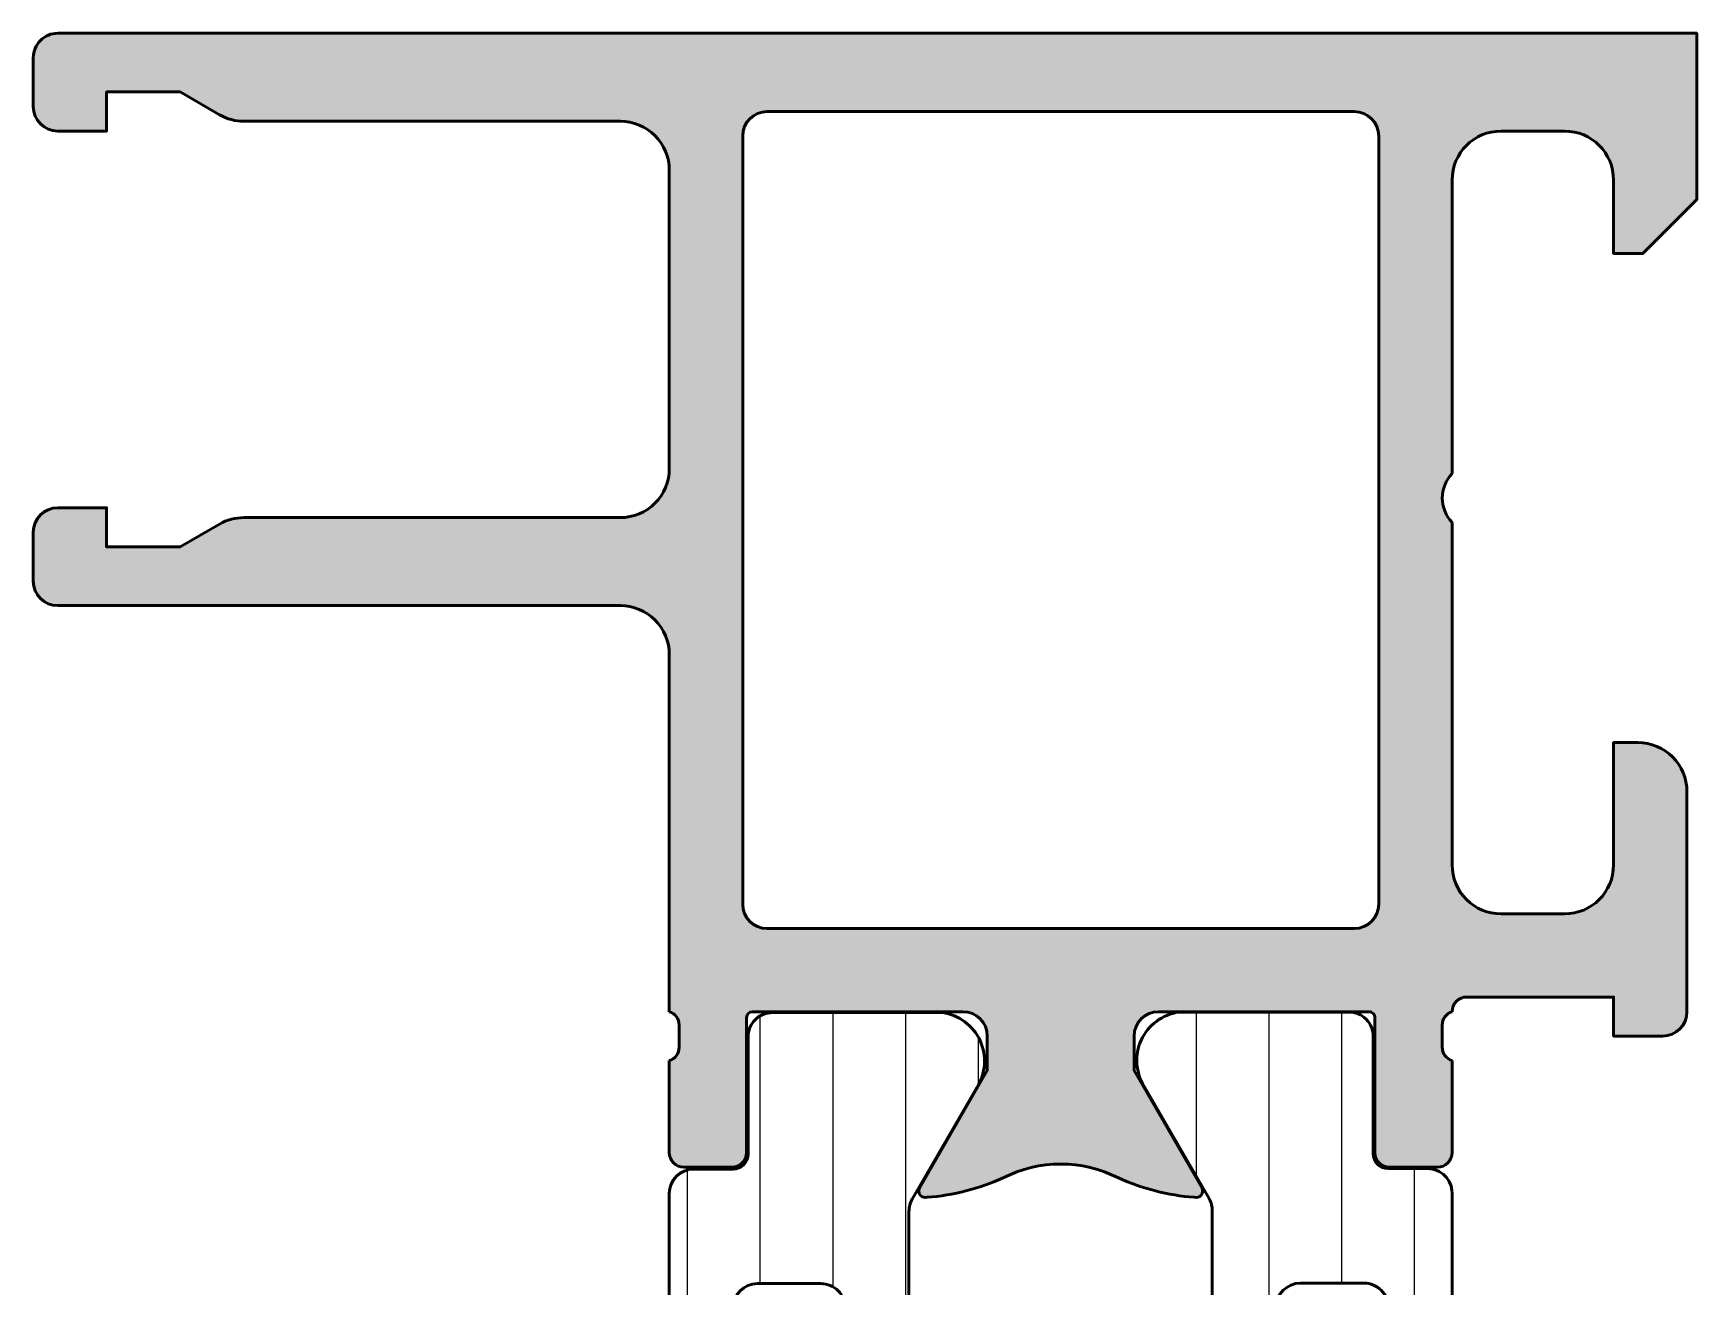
# Model space of a CAD drawing. Extents: x 0 to 74.5, y 0 to 75.
# Drawn here: x 0 to 34, y 49.38 to 75 of the extents above; entities that cross this region are included whole.
import ezdxf

# ---------------------------------------------------------------- set-up
doc = ezdxf.new("R2010")
doc.units = 0
for name, color, linetype, lineweight in [('0S-Alu contour', 7, 'Continuous', 50), ('0S-Alu hatch', 252, 'Continuous', 25), ('0S-Plastic contour', 254, 'Continuous', 50), ('0S-Plastic hatch', 253, 'Continuous', 25)]:
    doc.layers.add(name, color=color, linetype=linetype, lineweight=lineweight)
pattern_1 = [(90, (0, 0), (-1.4859, 0), [])]

# ---------------------------------------------------------------- blocks, each defined once
blk = doc.blocks.new('284027__D07FE8DC_D042_4E4B_9884_5E5BBD07D976___B0191ED2_FE93_4F3D_8340_5C413338890B_')
at = {"layer": '0S-Plastic hatch'}
h = blk.add_hatch(dxfattribs=at)
h.set_pattern_fill('ANSI31', color=256, scale=0.4680000000000001, angle=45, style=0)
h.set_pattern_definition(pattern_1)
edge = h.paths.add_edge_path()
edge.add_line((28.99872309529607, 51.29248577563981), (28.99874601661614, 25.45113395396902))
edge.add_arc((29.20288488223817, 25.4552527528085), 0.2041804127758791, 181.1558689438531, 269.5149389341509)
edge.add_line((29.20115632934243, 25.25107965696526), (33.30115632933119, 25.25107965696526))
edge.add_ellipse((33.30115632933118, 24.75107965696531), major_axis=(-0.4999999999999467, 0), ratio=1, start_angle=180, end_angle=269.9999999999992, ccw=False)
edge.add_line((33.80115632933114, 24.7510796569653), (33.80115632933113, 23.92033043357765))
edge.add_ellipse((32.80115632933107, 23.92033043357768), major_axis=(-1.000000000000063, 0), ratio=1, start_angle=104.9999999990653, end_angle=180, ccw=False)
edge.add_line((33.05997537441785, 22.95440460728432), (32.30115632933119, 22.75107965696525))
edge.add_line((32.30115632933119, 22.75107965696525), (32.30115632933119, 23.75107965696525))
edge.add_line((32.30115632933119, 23.75107965696525), (30.00115632934421, 23.75107965696525))
edge.add_arc((30.00286536318385, 22.74695368428766), 1.004127427074073, 90.09751797500292, 179.7701403214747)
edge.add_line((28.99874601661614, 22.75098204013549), (28.99874601661615, 19.75110368599032))
edge.add_arc((30.00286557506405, 19.75520614116689), 1.004127938958017, 180.2340877213593, 269.9024699848485)
edge.add_line((30.00115632934579, 18.75107965696524), (32.30115632933118, 18.75107965696524))
edge.add_line((32.30115632933118, 18.75107965696524), (32.3011563293313, 19.75107965696519))
edge.add_line((32.3011563293313, 19.75107965696519), (33.05997537445365, 19.54775470660646))
edge.add_ellipse((32.80115632933127, 18.58182888032327), major_axis=(-0.9999999999994615, 0), ratio=1, start_angle=180, end_angle=254.9999999988138, ccw=False)
edge.add_line((33.80115632933073, 18.58182888032382), (33.80115632933119, 17.75107965696524))
edge.add_ellipse((33.30115632933118, 17.75107965696525), major_axis=(-0.5000000000000071, 0), ratio=1, start_angle=90, end_angle=180, ccw=False)
edge.add_line((33.30115632933118, 17.25107965696524), (29.20115632934282, 17.25107965696525))
edge.add_arc((29.20115632934282, 17.05107965696526), 0.1999999999999886, 90, 180)
edge.add_line((29.00115632934283, 17.05107965696526), (28.99983578435289, 16.21000741183732))
edge.add_ellipse((28.49983846368711, 16.20998662263467), major_axis=(-0.4999973210979703, 0), ratio=1, start_angle=90.00202407690779, end_angle=180.0023822800019, ccw=False)
edge.add_line((28.49985612699565, 15.70998930184869), (27.68952283044888, 15.70996067536621))
edge.add_arc((27.68953342849083, 15.40996067555341), 0.2999999999999968, 90.0020240769172, 180.0020752885906)
edge.add_line((27.38953342868762, 15.40994980936831), (27.38995230890042, 13.00995143997712))
edge.add_ellipse((26.88995633188542, 13.00993069011069), major_axis=(-0.4999959774455611, 0), ratio=1, start_angle=90.00208723675058, end_angle=180.0023777786117, ccw=False)
edge.add_line((26.88997454631566, 12.5099347129969), (23.41343030669931, 12.50980806544037))
edge.add_ellipse((23.55570510361354, 13.4996312941168), major_axis=(-0.9999960709244813, 0), ratio=1, start_angle=-32.72494080195378, end_angle=81.8204672459861, ccw=False)
edge.add_line((22.71443287295475, 14.04023574821128), (24.03281987074182, 16.3239403494664))
edge.add_arc((23.59979809910115, 16.57392463954315), 0.5000000000000037, 330.0020786985425, 360.0018117430833)
edge.add_line((24.09979809885118, 16.57394044998636), (24.09871178645797, 50.92820816004844))
edge.add_arc((23.59871178670789, 50.92819234960518), 0.5000000000000508, 0.0018117430833341, 30.00207189723085)
edge.add_line((24.03171544795993, 51.17820800779957), (22.71316301850351, 53.46181709704897))
edge.add_ellipse((23.55439608472378, 54.00248249279947), major_axis=(-0.9999960709244831, 0), ratio=1, start_angle=-81.81631665021399, end_angle=32.729091397725085, ccw=False)
edge.add_line((23.41204958384199, 54.99229541227017), (26.88859361508749, 54.99242205983305))
edge.add_ellipse((26.88861182951774, 54.49242608271923), major_axis=(-0.4999959774455875, 0), ratio=1, start_angle=179.9941505605964, end_angle=270.00208723675064, ccw=False)
edge.add_line((27.38860780435765, 54.49237503714166), (27.38836278750984, 52.09248465433385))
edge.add_arc((27.68836278594636, 52.09245402618784), 0.2999999999999983, 179.9941504549235, 270.0020240769159)
edge.add_line((27.68837338398831, 51.79245402637504), (28.49870811088962, 51.79248265292302))
edge.add_ellipse((28.49872577419829, 51.29248533213704), major_axis=(-0.4999973210979737, 0), ratio=1, start_angle=180.0000508192582, end_angle=270.00202407692325, ccw=False)
edge = h.paths.add_edge_path()
edge.add_line((25.39926371531887, 48.95107094744306), (25.39926371531887, 40.10106977224461))
edge.add_arc((25.89926007597538, 40.10106977224462), 0.4999963606565068, 180, 269.9999999878953)
edge.add_line((25.89926007586975, 39.60107341158812), (27.19927439432717, 39.60107341132671))
edge.add_arc((27.19927439432716, 40.10107341348401), 0.5000000021573073, 270.0000000000004, 360)
edge.add_line((27.69927439648447, 40.10107341348401), (27.69927439648446, 48.95106730627271))
edge.add_arc((27.19927439439683, 48.95106730627271), 0.5000000020876243, 0, 90.00189910261788)
edge.add_line((27.19925782160001, 49.45106730808568), (25.89926007597548, 49.45106730809893))
edge.add_arc((25.89926007597548, 48.95107094744231), 0.4999963606566169, 90, 180)
edge = h.paths.add_edge_path()
edge.add_line((25.39926371532173, 38.1010734122998), (25.39926371532173, 29.40106730878414))
edge.add_arc((25.89926371532172, 29.40106730878414), 0.4999999999999929, 180, 270)
edge.add_line((25.89926371532172, 28.90106730878414), (27.19927439647408, 28.90106730878415))
edge.add_arc((27.19927439647408, 29.40106730878414), 0.4999999999999965, 270.0000000000004, 360)
edge.add_line((27.69927439647407, 29.40106730878414), (27.69927439647409, 38.10107341229982))
edge.add_arc((27.19927439647408, 38.10107341229983), 0.5000000000000036, 0, 90.00000000119365)
edge.add_line((27.19927439646367, 38.60107341229983), (25.89926371532174, 38.60107341229982))
edge.add_arc((25.89926371532174, 38.10107341229981), 0.5000000000000142, 90, 180)
edge = h.paths.add_edge_path()
edge.add_line((25.39926371532173, 27.40106730878414), (25.39926371532173, 18.55108867108887))
edge.add_arc((25.89927897411079, 18.55108867108887), 0.5000152587890554, 180, 270)
edge.add_line((25.89927897411079, 18.05107341229982), (27.19928965526314, 18.05107341229981))
edge.add_arc((27.19928965526314, 18.55105815351074), 0.4999847412109304, 270, 360)
edge.add_line((27.69927439647407, 18.55105815351074), (27.69927439647407, 27.40106730697118))
edge.add_arc((27.19927439438646, 27.40106730697118), 0.5000000020876172, 0, 90.0000000000004)
edge.add_line((27.19927439438646, 27.9010673090588), (25.89926007585942, 27.90106730879738))
edge.add_arc((25.89926007596506, 27.40107094814081), 0.4999963606565708, 90.00000001210513, 180.0004170428646)
at = {"layer": '0S-Alu contour', "color": 7}
for points in [[(27.19925782160001, 49.45106730808568), (25.89926007597548, 49.45106730809893)], [(25.39926371531887, 48.95107094744306), (25.39926371531887, 40.10106977224461)], [(27.69927439648447, 40.10107341348401), (27.69927439648446, 48.95106730627271)], [(25.89926007586975, 39.60107341158812), (27.19927439432717, 39.60107341132671)], [(27.19927439646367, 38.60107341229983), (25.89926371532174, 38.60107341229982)], [(25.39926371532173, 38.1010734122998), (25.39926371532173, 29.40106730878414)], [(27.69927439647407, 29.40106730878414), (27.69927439647409, 38.10107341229982)], [(25.89926371532172, 28.90106730878414), (27.19927439647408, 28.90106730878415)], [(27.19927439438646, 27.9010673090588), (25.89926007585942, 27.90106730879738)], [(25.39926371532173, 27.40106730878414), (25.39926371532173, 18.55108867108887)], [(27.69927439647407, 18.55105815351074), (27.69927439647407, 27.40106730697118)], [(25.89927897411079, 18.05107341229982), (27.19928965526314, 18.05107341229981)]]:
    blk.add_lwpolyline(points, dxfattribs=at)
for centre, radius, start, end in [((25.89926007597548, 48.95107094744231), 0.4999963606566169, 90, 180), ((27.19927439439683, 48.95106730627271), 0.5000000020876243, 0, 90.00189910261788), ((25.89926007597538, 40.10106977224462), 0.4999963606565068, 180, 269.9999999878953), ((27.19927439432716, 40.10107341348401), 0.5000000021573073, 270.0000000000004, 0), ((25.89926371532174, 38.10107341229981), 0.5000000000000142, 90, 180), ((27.19927439647408, 38.10107341229983), 0.5000000000000036, 0, 90.00000000119365), ((25.89926371532172, 29.40106730878414), 0.4999999999999929, 180, 270), ((27.19927439647408, 29.40106730878414), 0.4999999999999965, 270.0000000000004, 0), ((25.89926007596506, 27.40107094814081), 0.4999963606565708, 90.00000001210513, 180.0004170428646), ((27.19927439438646, 27.40106730697118), 0.5000000020876172, 0, 90.0000000000004), ((25.89927897411079, 18.55108867108887), 0.5000152587890554, 180, 270), ((27.19928965526314, 18.55105815351074), 0.4999847412109304, 270, 0)]:
    blk.add_arc(centre, radius, start, end, dxfattribs=at)
at = {"layer": '0S-Plastic contour', "color": 7}
for points in [[(23.41204958384199, 54.99229541227017), (26.88859361508749, 54.99242205983305)], [(27.38860780435765, 54.49237503714166), (27.38836278750984, 52.09248465433385)], [(24.03171544795993, 51.17820800779957), (22.71316301850351, 53.46181709704897)], [(27.68837338398831, 51.79245402637504), (28.49870811088962, 51.79248265292302)], [(28.99872309529607, 51.29248577563981), (28.99874601661614, 25.45113395396902)], [(24.09979809885118, 16.57394044998636), (24.09871178645797, 50.92820816004844)], [(29.20115632934243, 25.25107965696526), (33.30115632933119, 25.25107965696526)], [(33.80115632933114, 24.7510796569653), (33.80115632933113, 23.92033043357765)], [(33.05997537441785, 22.95440460728432), (32.30115632933119, 22.75107965696525), (32.30115632933119, 23.75107965696525), (30.00115632934421, 23.75107965696525)], [(28.99874601661614, 22.75098204013549), (28.99874601661615, 19.75110368599032)], [(30.00115632934579, 18.75107965696524), (32.30115632933118, 18.75107965696524), (32.3011563293313, 19.75107965696519), (33.05997537445365, 19.54775470660646)], [(33.80115632933073, 18.58182888032382), (33.80115632933119, 17.75107965696524)], [(29.00115632934283, 17.05107965696526), (28.99983578435289, 16.21000741183732)], [(33.30115632933118, 17.25107965696524), (29.20115632934282, 17.25107965696525)], [(22.71443287295475, 14.04023574821128), (24.03281987074182, 16.3239403494664)], [(28.49985612699565, 15.70998930184869), (27.68952283044888, 15.70996067536621)], [(27.38953342868762, 15.40994980936831), (27.38995230890042, 13.00995143997712)], [(26.88997454631566, 12.5099347129969), (23.41343030669931, 12.50980806544037)]]:
    blk.add_lwpolyline(points, dxfattribs=at)
at = {"layer": '0S-Plastic contour', "color": 7, "extrusion": (0, 0, -1)}
for centre, radius, start, end in [((-23.55439608472378, 54.00248249279947), 0.9999960709244831, 327.270908602275, 81.81631665021406), ((-26.88861182951774, 54.49242608271923), 0.4999959774455876, 89.99791276324936, 180.0058494394036), ((-28.49872577419829, 51.29248533213704), 0.4999973210979737, 89.99797592307672, 179.9999491807418), ((-33.30115632933118, 24.75107965696531), 0.4999999999999467, 90.00000000000081, 180), ((-32.80115632933107, 23.92033043357768), 1.000000000000063, 180, 255.0000000009347), ((-32.80115632933127, 18.58182888032327), 0.9999999999994615, 105.0000000011862, 180), ((-33.30115632933118, 17.75107965696525), 0.5000000000000071, 180, 270), ((-28.49983846368711, 16.20998662263467), 0.4999973210979704, 179.9976177199981, 269.9979759230922), ((-23.55570510361354, 13.4996312941168), 0.9999960709244813, 278.1795327540139, 32.72494080195374), ((-26.88995633188542, 13.00993069011069), 0.4999959774455611, 179.9976222213883, 269.9979127632494)]:
    blk.add_arc(centre, radius, start, end, dxfattribs=at)
at = {"layer": '0S-Plastic contour', "color": 7}
for centre, radius, start, end in [((27.68836278594636, 52.09245402618784), 0.2999999999999983, 179.9941504549235, 270.0020240769159), ((23.59871178670789, 50.92819234960518), 0.5000000000000508, 0.0018117430833341, 30.00207189723085), ((29.20288488223817, 25.4552527528085), 0.2041804127758791, 181.1558689438531, 269.5149389341509), ((30.00286536318385, 22.74695368428766), 1.004127427074073, 90.09751797500292, 179.7701403214747), ((30.00286557506405, 19.75520614116689), 1.004127938958017, 180.2340877213593, 269.9024699848485), ((29.20115632934282, 17.05107965696526), 0.1999999999999886, 90, 180), ((23.59979809910115, 16.57392463954315), 0.5000000000000037, 330.0020786985425, 0.0018117430833341), ((27.68953342849083, 15.40996067555341), 0.2999999999999968, 90.0020240769172, 180.0020752885906)]:
    blk.add_arc(centre, radius, start, end, dxfattribs=at)
blk = doc.blocks.new('284027__C2F0927F_A7A5_4C9A_8851_B0C5342E65B9___36229FDB_AEF9_4089_A51E_3A500E347FA0_')
at = {"layer": '0S-Plastic hatch'}
h = blk.add_hatch(dxfattribs=at)
h.set_pattern_fill('ANSI31', color=256, scale=0.4680000000000001, angle=45, style=0)
h.set_pattern_definition(pattern_1)
edge = h.paths.add_edge_path()
edge.add_line((12.99887704637883, 51.28240903954043), (12.99998973586763, 16.19991033003804))
edge.add_arc((13.49998705671414, 16.19992618813743), 0.4999973210979826, 180.0018172140356, 270.0020240769151)
edge.add_line((13.50000472002274, 15.69992886735144), (14.31033944692049, 15.69995749389943))
edge.add_ellipse((14.31035004496605, 15.39995749408663), major_axis=(-0.299999999999997, 0), ratio=1, start_angle=180.0020752978986, end_angle=270.0020240776062, ccw=False)
edge.add_line((14.61035004476925, 15.39996836032105), (14.61010502418843, 12.99996996693116))
edge.add_arc((15.01048518268925, 12.95871944316256), 0.402499536685852, 174.1176627751028, 284.331886506502)
edge.add_line((15.11011921582583, 12.56874644861901), (18.5866632470704, 12.57457637555032))
edge.add_arc((18.5326397919869, 13.49624885227339), 0.9232544005029106, 273.3545304977381, 395.3635920223458)
edge.add_line((19.28554981240892, 14.03059442322547), (17.96699738295248, 16.31420351247489))
edge.add_ellipse((18.40000104420453, 16.56421917066928), major_axis=(-0.5000000000000507, 0), ratio=1, start_angle=0.0018117430832944592, end_angle=30.002071897229882, ccw=False)
edge.add_line((17.90000104445445, 16.56420336022608), (17.89891473206124, 50.91847107028822))
edge.add_ellipse((18.3989147318113, 50.91848688073132), major_axis=(-0.500000000000026, 0), ratio=1, start_angle=-29.997921301457893, end_angle=0.0018117430832944592, ccw=False)
edge.add_line((17.9658929601706, 51.16847117080808), (19.28427995795768, 53.45217577206322))
edge.add_arc((18.44300772729887, 53.99278022615767), 0.9999960709244843, 327.2750591980487, 441.8204672459867)
edge.add_line((18.58528252421309, 54.9826034548341), (15.10873828459676, 54.98247680727757))
edge.add_arc((15.10875649902701, 54.48248083016377), 0.4999959774455663, 90.00208723675084, 180.0100001036723)
edge.add_line((14.60876052919697, 54.48239356349905), (14.6091793978523, 52.08250320478243))
edge.add_ellipse((14.30917940242159, 52.08245084472106), major_axis=(-0.2999999999999963, 0), ratio=1, start_angle=90.00202407656371, end_angle=180.010000035117, ccw=False)
edge.add_line((14.3091900004617, 51.78245084490826), (13.4988567039167, 51.78242221842578))
edge.add_arc((13.49887436722531, 51.28242489763981), 0.4999973210979595, 90.00202407691614, 180.0018172140356)
edge = h.paths.add_edge_path()
edge.add_line((16.59944911559068, 48.94132284918635), (16.59944911560393, 40.09134057213366))
edge.add_ellipse((16.09945275494736, 40.09134057213366), major_axis=(-0.4999963606565672, 0), ratio=1, start_angle=90.00000001210509, end_angle=180, ccw=False)
edge.add_line((16.099452755053, 39.59134421147709), (14.79943843652596, 39.59134421121568))
edge.add_ellipse((14.79943843652596, 40.09134421330329), major_axis=(-0.5000000020876172, 0), ratio=1, start_angle=0, end_angle=90, ccw=False)
edge.add_line((14.29943843443834, 40.09134421330329), (14.29943843443834, 48.94135336676373))
edge.add_ellipse((14.79942317564927, 48.94135336676372), major_axis=(-0.4999847412109304, 0), ratio=1, start_angle=270, end_angle=360, ccw=False)
edge.add_line((14.79942317564927, 49.44133810797465), (16.09943385680162, 49.44133810797466))
edge.add_ellipse((16.09943385680163, 48.9413228491856), major_axis=(-0.5000152587890554, 0), ratio=1, start_angle=180, end_angle=270.0000000000008, ccw=False)
edge = h.paths.add_edge_path()
edge.add_line((16.59944911559068, 38.09134421148515), (16.59944911559068, 29.39133810797467))
edge.add_ellipse((16.09944911559067, 29.39133810797467), major_axis=(-0.5000000000000142, 0), ratio=1, start_angle=90, end_angle=180, ccw=False)
edge.add_line((16.09944911559067, 28.89133810797466), (14.79943843443833, 28.89133810797466))
edge.add_ellipse((14.79943843443833, 29.39133810797466), major_axis=(-0.5, 0), ratio=1, start_angle=0, end_angle=90, ccw=False)
edge.add_line((14.29943843443833, 29.39133810797466), (14.29943843443834, 38.09134421149034))
edge.add_ellipse((14.79943843443834, 38.09134421149034), major_axis=(-0.5, 0), ratio=1, start_angle=270, end_angle=360, ccw=False)
edge.add_line((14.79943843443834, 38.59134421149034), (16.09944911559069, 38.59134421149033))
edge.add_ellipse((16.09944911559069, 38.09134421149034), major_axis=(-0.4999999999999929, 0), ratio=1, start_angle=180, end_angle=270, ccw=False)
edge = h.paths.add_edge_path()
edge.add_line((16.59944911559354, 27.3913417480306), (16.59944911559354, 18.54134057283217))
edge.add_ellipse((16.09945275493692, 18.54134057283217), major_axis=(-0.4999963606566205, 0), ratio=1, start_angle=90.00000001210469, end_angle=180, ccw=False)
edge.add_line((16.09945275504255, 18.04134421217555), (14.79943843651557, 18.04134421191414))
edge.add_ellipse((14.79943843651557, 18.54134421400176), major_axis=(-0.5000000020876209, 0), ratio=1, start_angle=0, end_angle=89.9999999999996, ccw=False)
edge.add_line((14.29943843442795, 18.54134421400176), (14.29943843442795, 27.39133810679045))
edge.add_ellipse((14.79943843658526, 27.39133810679045), major_axis=(-0.5000000021573073, 0), ratio=1, start_angle=269.9981009105044, end_angle=360, ccw=False)
edge.add_line((14.79945500926757, 27.89133810867311), (16.09945275493702, 27.89133810868636))
edge.add_ellipse((16.09945275493703, 27.39134174802985), major_axis=(-0.4999963606565104, 0), ratio=1, start_angle=180, end_angle=270.0000000000008, ccw=False)
at = {"layer": '0S-Alu contour', "color": 7}
for points in [[(14.79942317564927, 49.44133810797465), (16.09943385680162, 49.44133810797466)], [(14.29943843443834, 40.09134421330329), (14.29943843443834, 48.94135336676373)], [(16.59944911559068, 48.94132284918635), (16.59944911560393, 40.09134057213366)], [(16.099452755053, 39.59134421147709), (14.79943843652596, 39.59134421121568)], [(14.79943843443834, 38.59134421149034), (16.09944911559069, 38.59134421149033)], [(14.29943843443833, 29.39133810797466), (14.29943843443834, 38.09134421149034)], [(16.59944911559068, 38.09134421148515), (16.59944911559068, 29.39133810797467)], [(16.09944911559067, 28.89133810797466), (14.79943843443833, 28.89133810797466)], [(14.79945500926757, 27.89133810867311), (16.09945275493702, 27.89133810868636)], [(14.29943843442795, 18.54134421400176), (14.29943843442795, 27.39133810679045)], [(16.59944911559354, 27.3913417480306), (16.59944911559354, 18.54134057283217)], [(16.09945275504255, 18.04134421217555), (14.79943843651557, 18.04134421191414)]]:
    blk.add_lwpolyline(points, dxfattribs=at)
at = {"layer": '0S-Alu contour', "color": 7, "extrusion": (0, 0, -1)}
for centre, radius, start, end in [((-14.79942317564927, 48.94135336676372), 0.4999847412109304, 0, 90), ((-16.09943385680163, 48.9413228491856), 0.5000152587890554, 89.9999999999992, 180), ((-14.79943843652596, 40.09134421330329), 0.5000000020876172, 270, 0), ((-16.09945275494736, 40.09134057213366), 0.4999963606565672, 180, 269.9999999878949), ((-14.79943843443834, 38.09134421149034), 0.5, 0, 90), ((-16.09944911559069, 38.09134421149034), 0.4999999999999929, 90, 180), ((-14.79943843443833, 29.39133810797466), 0.5, 270, 0), ((-16.09944911559067, 29.39133810797467), 0.5000000000000142, 180, 270), ((-14.79943843658526, 27.39133810679045), 0.5000000021573073, 0, 90.00189908949562), ((-16.09945275493703, 27.39134174802985), 0.4999963606565104, 89.9999999999992, 180), ((-14.79943843651557, 18.54134421400176), 0.5000000020876209, 270.0000000000004, 0), ((-16.09945275493692, 18.54134057283217), 0.4999963606566205, 180, 269.9999999878953)]:
    blk.add_arc(centre, radius, start, end, dxfattribs=at)
at = {"layer": '0S-Plastic contour', "color": 7}
for points in [[(18.58528252421309, 54.9826034548341), (15.10873828459676, 54.98247680727757)], [(14.60876052919697, 54.48239356349905), (14.6091793978523, 52.08250320478243)], [(17.9658929601706, 51.16847117080808), (19.28427995795768, 53.45217577206322)], [(14.3091900004617, 51.78245084490826), (13.4988567039167, 51.78242221842578)], [(12.99887704637883, 51.28240903954043), (12.99998973586763, 16.19991033003804)], [(17.90000104445445, 16.56420336022608), (17.89891473206124, 50.91847107028822)], [(19.28554981240892, 14.03059442322547), (17.96699738295248, 16.31420351247489)], [(13.50000472002274, 15.69992886735144), (14.31033944692049, 15.69995749389943)], [(14.61035004476925, 15.39996836032105), (14.61010502418843, 12.99996996693116)], [(15.11011921582583, 12.56874644861901), (18.5866632470704, 12.57457637555032)]]:
    blk.add_lwpolyline(points, dxfattribs=at)
for centre, radius, start, end in [((15.10875649902701, 54.48248083016377), 0.4999959774455663, 90.00208723675084, 180.0100001036723), ((18.44300772729887, 53.99278022615767), 0.9999960709244843, 327.2750591980487, 81.82046724598675), ((13.49887436722531, 51.28242489763981), 0.4999973210979595, 90.00202407691614, 180.0018172140356), ((13.49998705671414, 16.19992618813743), 0.4999973210979826, 180.0018172140356, 270.0020240769151), ((18.5326397919869, 13.49624885227339), 0.9232544005029106, 273.3545304977381, 35.36359202234583), ((15.01048518268925, 12.95871944316256), 0.402499536685852, 174.1176627751028, 284.331886506502)]:
    blk.add_arc(centre, radius, start, end, dxfattribs=at)
at = {"layer": '0S-Plastic contour', "color": 7, "extrusion": (0, 0, -1)}
for centre, radius, start, end in [((-14.30917940242159, 52.08245084472106), 0.2999999999999963, 179.989999964883, 269.9979759234363), ((-18.3989147318113, 50.91848688073132), 0.500000000000026, 359.9981882569167, 29.99792130145795), ((-18.40000104420453, 16.56421917066928), 0.5000000000000507, 329.9979281027701, 359.9981882569167), ((-14.31035004496605, 15.39995749408663), 0.299999999999997, 89.99797592239378, 179.9979247021014)]:
    blk.add_arc(centre, radius, start, end, dxfattribs=at)
blk = doc.blocks.new('345550__FC4F313F_F9BA_4B82_B12A_1DCBAC5955E4_')
at = {"layer": '0S-Alu hatch'}
h = blk.add_hatch(color=256, dxfattribs=at)
edge = h.paths.add_edge_path()
edge.add_arc((0.4999991249216863, 73.50054844132794), 0.499999124922452, 180, 270)
edge.add_line((0.4999991249216861, 73.00054931640548), (1.5, 73.00054931640625))
edge.add_line((1.5, 73.00054931640625), (1.5, 73.80047607421875))
edge.add_line((1.5, 73.80047607421875), (2.999999999999999, 73.80047607421875))
edge.add_line((2.999999999999999, 73.80047607421875), (3.807275074343867, 73.33439905843606))
edge.add_arc((4.307277082792579, 74.20043438066551), 1.000009593854885, 240.0001844823265, 270.0050230698849)
edge.add_line((4.307364752741602, 73.2004247906536), (11.99954769374995, 73.20109915747874))
edge.add_ellipse((11.99963536272053, 72.20110073497806), major_axis=(-0.9999984263436115, 0), ratio=1, start_angle=180, end_angle=270.00502306991956, ccw=False)
edge.add_line((12.99963378906414, 72.20110073497804), (12.99963378906277, 66.09982225959821))
edge.add_ellipse((11.99963452751089, 66.0998222595985), major_axis=(-0.9999992615518795, 0), ratio=1, start_angle=89.99999999999989, end_angle=180, ccw=False)
edge.add_line((11.99963452751089, 65.0998229980466), (4.30726154167539, 65.09982299805118))
edge.add_arc((4.307261541675334, 64.09981293197471), 1.00001006607647, 89.99999999999677, 120.00032857401)
edge.add_line((3.807251542200909, 64.96584418584482), (3, 64.49977111816406))
edge.add_line((3, 64.49977111816406), (1.5, 64.49977111816406))
edge.add_line((1.5, 64.49977111816406), (1.5, 65.30021667480467))
edge.add_line((1.5, 65.30021667480467), (0.5000763498907892, 65.30021667480467))
edge.add_arc((0.5000763498907892, 64.80021661288245), 0.5000000619222363, 90, 180)
edge.add_line((7.6287968553e-05, 64.80021661288245), (7.62939313188e-05, 63.80000965062503))
edge.add_arc((0.5000800347773618, 63.80000965361281), 0.5000037408460429, 180, 270)
edge.add_line((0.5000800347773618, 63.30000591276677), (11.99963278891742, 63.30000591278126))
edge.add_ellipse((11.99963278891863, 62.30000491263689), major_axis=(-1.000001000144365, 0), ratio=1, start_angle=180, end_angle=270.00000000006975, ccw=False)
edge.add_line((12.999633789063, 62.30000491263689), (12.9996337890625, 54.9997673034668))
edge.add_ellipse((12.92079734251946, 54.73224671147367), major_axis=(-0.2788950563274339, 0), ratio=1, start_angle=178.8354106259032, end_angle=253.5801235805082, ccw=False)
edge.add_line((13.19963478906251, 54.72657830347531), (13.1996347890625, 54.27298430347533))
edge.add_ellipse((12.92076669341933, 54.26732364399825), major_axis=(-0.2789255417371527, 0), ratio=1, start_angle=106.4245945553549, end_angle=181.1628700728909, ccw=False)
edge.add_line((12.9996337890625, 53.9997803034753), (12.9996337890625, 52.11976930346679))
edge.add_arc((13.29963378906251, 52.11976930346679), 0.3000000000000043, 180, 269.9999999999997)
edge.add_line((13.2996337890625, 51.81976930346678), (14.27960810810528, 51.81976930346678))
edge.add_arc((14.27960810810528, 52.11976930346679), 0.3000000000000114, 270, 360)
edge.add_line((14.57960810810529, 52.11976930346679), (14.57960810810529, 54.87998474121093))
edge.add_ellipse((14.69960810810529, 54.87998474121094), major_axis=(-0.120000000000001, 0), ratio=1, start_angle=270.00000000000085, end_angle=360, ccw=False)
edge.add_line((14.69960810810529, 54.99998474121094), (18.9995856361599, 54.99998474137689))
edge.add_ellipse((18.9995856361599, 54.49999762360295), major_axis=(-0.4999871177739408, 0), ratio=1, start_angle=180, end_angle=270, ccw=False)
edge.add_line((19.49957275393384, 54.49999762360295), (19.49957275390625, 53.79993493479933))
edge.add_line((19.49957275390625, 53.79993493479933), (18.11135864257813, 51.39546966552735))
edge.add_arc((18.23234283792673, 51.33515564994116), 0.1351848956070172, 153.5024575308166, 286.371566884242)
edge.add_arc((17.91098028125077, 55.84733126901103), 4.655777016969009, 274.428139660541, 294.2250920001298)
edge.add_ellipse((20.99960327148448, 49.30878680226872), major_axis=(-2.577788972612991, 0), ratio=1, start_angle=242.8012200647043, end_angle=297.19877993526944, ccw=False)
edge.add_arc((24.08822626171819, 55.84733126901107), 4.655777016969103, 245.7749079998849, 265.5718603394587)
edge.add_arc((23.76686370504202, 51.33515564994116), 0.1351848956070165, 253.6284331158414, 386.4975424691396)
edge.add_line((23.88784790039067, 51.39546966552726), (22.49960327148437, 53.79998779296874))
edge.add_line((22.49960327148437, 53.79998779296874), (22.49960327124615, 54.50000780482098))
edge.add_ellipse((22.99958020816804, 54.50000780482098), major_axis=(-0.4999769369218896, 0), ratio=1, start_angle=270.0000993483468, end_angle=360, ccw=False)
edge.add_line((22.99957934123015, 54.99998474174212), (27.29959840018214, 54.99999219721222))
edge.add_ellipse((27.29959860825653, 54.87999237060547), major_axis=(-0.1199998266069314, 0), ratio=1, start_angle=180, end_angle=270.00009934834486, ccw=False)
edge.add_line((27.41959843486346, 54.87999237060547), (27.41959843486345, 52.11999437060546))
edge.add_arc((27.71959843486345, 52.11999437060546), 0.2999999999999936, 180, 270)
edge.add_line((27.71959843486345, 51.81999437060547), (28.69957275390624, 51.81999437060547))
edge.add_arc((28.69957275390624, 52.11999437060546), 0.2999999999999971, 270, 360)
edge.add_line((28.99957275390624, 52.11999437060545), (28.99957275390624, 54.00000537061398))
edge.add_ellipse((29.0784398495494, 54.26754871113691), major_axis=(-0.2789255417371423, 0), ratio=1, start_angle=-1.162870072915723, end_angle=73.57540544464621, ccw=False)
edge.add_line((28.79957175390624, 54.27320937061411), (28.79957175390624, 54.72680337061409))
edge.add_ellipse((29.07840920044929, 54.73247177861274), major_axis=(-0.2788950563274398, 0), ratio=1, start_angle=-73.58012358051741, end_angle=1.1645893741535929, ccw=False)
edge.add_ellipse((29.29905295162588, 55.00051536731219), major_axis=(-0.2994806543864281, 0), ratio=1, start_angle=-90.1146273502315, end_angle=0.10005828010099549, ccw=False)
edge.add_line((29.29965209961287, 55.29999542236329), (32.299560546875, 55.29999542236328))
edge.add_line((32.299560546875, 55.29999542236328), (32.299560546875, 54.5))
edge.add_line((32.299560546875, 54.5), (33.29959510195838, 54.50000762846404))
edge.add_arc((33.29959128749564, 54.99997688836304), 0.4999692599135477, 270.000437132106, 359.9992228112989)
edge.add_line((33.7995605473632, 54.9999701065289), (33.79962158576447, 59.49989896487655))
edge.add_arc((32.79953411146229, 59.49991252943104), 1.000087474394167, 359.9992228764861, 449.9999999999996)
edge.add_line((32.7995341114623, 60.50000000382521), (32.29962158203125, 60.5))
edge.add_line((32.29962158203125, 60.5), (32.29962158585646, 58.00008747056894))
edge.add_ellipse((31.29953411146231, 58.00008747056895), major_axis=(-1.000087474394156, 0), ratio=1, start_angle=90.00000007618132, end_angle=180, ccw=False)
edge.add_line((31.29953411279204, 56.99999999617479), (29.99963155163523, 56.99999999827151))
edge.add_ellipse((29.99963155163523, 58.00005879772897), major_axis=(-1.000058799457463, 0), ratio=1, start_angle=0, end_angle=90.00000000000023, ccw=False)
edge.add_line((28.99957275217776, 58.00005879772896), (28.99957275390625, 65))
edge.add_ellipse((29.5244120942246, 65.5), major_axis=(-0.7248836686985038, 0), ratio=1, start_angle=-43.61157673631379, end_angle=43.61157673631379, ccw=False)
edge.add_line((28.99957275390625, 66), (28.99957275279339, 72.00038769658362))
edge.add_ellipse((29.99962756259449, 72.00038769658362), major_axis=(-1.000054809801106, 0), ratio=1, start_angle=270.0000001644917, end_angle=360, ccw=False)
edge.add_line((29.99962755972341, 73.00044250638473), (31.2995351827557, 73.00044250861491))
edge.add_ellipse((31.2995351827557, 72.00035610491899), major_axis=(-1.000086403695917, 0), ratio=1, start_angle=180, end_angle=270, ccw=False)
edge.add_line((32.29962158645161, 72.00035610491898), (32.29962158203125, 70.49999237060545))
edge.add_line((32.29962158203125, 70.49999237060545), (32.89959716796875, 70.49999237060545))
edge.add_line((32.89959716796875, 70.49999237060545), (33.99957275390625, 71.59996795654297))
edge.add_line((33.99957275390625, 71.59996795654297), (33.99957275390626, 75))
edge.add_line((33.99957275390626, 75), (0.499979472551523, 75.0000000004214))
edge.add_arc((0.4999794725515203, 74.50002052744848), 0.4999794729729104, 89.99999999999969, 180)
edge.add_line((-4.213901e-10, 74.50002052744848), (-7.657e-13, 73.50054844111713))
edge = h.paths.add_edge_path()
edge.add_ellipse((14.99962127114104, 72.89999115561677), major_axis=(-0.5000027408751181, 0), ratio=1, start_angle=270.0000000000354, end_angle=359.99968592151924, ccw=False)
edge.add_line((14.99962127114073, 73.39999389649189), (26.99958527182773, 73.39999389649189))
edge.add_ellipse((26.99958527182772, 72.89999115561679), major_axis=(-0.5000027408751038, 0), ratio=1, start_angle=180, end_angle=269.9999999999996, ccw=False)
edge.add_line((27.49958801270282, 72.89999115561703), (27.49958801270282, 57.19999968910978))
edge.add_ellipse((26.99958527182773, 57.19999968910977), major_axis=(-0.5000027408750967, 0), ratio=1, start_angle=90.00000000003541, end_angle=180, ccw=False)
edge.add_line((26.99958527182803, 56.69999694823467), (14.99962127114104, 56.69999694823468))
edge.add_ellipse((14.99962127114104, 57.1999996891098), major_axis=(-0.500002740875118, 0), ratio=1, start_angle=0, end_angle=90, ccw=False)
edge.add_line((14.49961853026592, 57.19999968910979), (14.49961853027343, 72.89999389648438))
at = {"layer": '0S-Alu contour', "color": 7}
for points in [[(32.29962158645161, 72.00035610491898), (32.29962158203125, 70.49999237060545), (32.89959716796875, 70.49999237060545), (33.99957275390625, 71.59996795654297), (33.99957275390626, 75), (0.499979472551523, 75.0000000004214)], [(-4.213901e-10, 74.50002052744848), (-7.657e-13, 73.50054844111713)], [(0.4999991249216861, 73.00054931640548), (1.5, 73.00054931640625), (1.5, 73.80047607421875), (2.999999999999999, 73.80047607421875), (3.807275074343867, 73.33439905843606)], [(4.307364752741602, 73.2004247906536), (11.99954769374995, 73.20109915747874)], [(14.99962127114073, 73.39999389649189), (26.99958527182773, 73.39999389649189)], [(14.49961853026592, 57.19999968910979), (14.49961853027343, 72.89999389648438)], [(27.49958801270282, 72.89999115561703), (27.49958801270282, 57.19999968910978)], [(29.99962755972341, 73.00044250638473), (31.2995351827557, 73.00044250861491)], [(12.99963378906414, 72.20110073497804), (12.99963378906277, 66.09982225959821)], [(28.99957275390625, 66), (28.99957275279339, 72.00038769658362)], [(3.807251542200909, 64.96584418584482), (3, 64.49977111816406), (1.5, 64.49977111816406), (1.5, 65.30021667480467), (0.5000763498907892, 65.30021667480467)], [(11.99963452751089, 65.0998229980466), (4.30726154167539, 65.09982299805118)], [(28.99957275217776, 58.00005879772896), (28.99957275390625, 65)], [(7.6287968553e-05, 64.80021661288245), (7.62939313188e-05, 63.80000965062503)], [(0.5000800347773618, 63.30000591276677), (11.99963278891742, 63.30000591278126)], [(12.999633789063, 62.30000491263689), (12.9996337890625, 54.9997673034668)], [(32.7995341114623, 60.50000000382521), (32.29962158203125, 60.5), (32.29962158585646, 58.00008747056894)], [(33.7995605473632, 54.9999701065289), (33.79962158576447, 59.49989896487655)], [(31.29953411279204, 56.99999999617479), (29.99963155163523, 56.99999999827151)], [(26.99958527182803, 56.69999694823467), (14.99962127114104, 56.69999694823468)], [(29.29965209961287, 55.29999542236329), (32.299560546875, 55.29999542236328), (32.299560546875, 54.5), (33.29959510195838, 54.50000762846404)], [(14.57960810810529, 52.11976930346679), (14.57960810810529, 54.87998474121093)], [(14.69960810810529, 54.99998474121094), (18.9995856361599, 54.99998474137689)], [(22.99957934123015, 54.99998474174212), (27.29959840018214, 54.99999219721222)], [(27.41959843486346, 54.87999237060547), (27.41959843486345, 52.11999437060546)], [(13.19963478906251, 54.72657830347531), (13.1996347890625, 54.27298430347533)], [(19.49957275393384, 54.49999762360295), (19.49957275390625, 53.79993493479933), (18.11135864257813, 51.39546966552735)], [(23.88784790039067, 51.39546966552726), (22.49960327148437, 53.79998779296874), (22.49960327124615, 54.50000780482098)], [(28.79957175390624, 54.27320937061411), (28.79957175390624, 54.72680337061409)], [(12.9996337890625, 53.9997803034753), (12.9996337890625, 52.11976930346679)], [(28.99957275390624, 52.11999437060545), (28.99957275390624, 54.00000537061398)], [(13.2996337890625, 51.81976930346678), (14.27960810810528, 51.81976930346678)], [(27.71959843486345, 51.81999437060547), (28.69957275390624, 51.81999437060547)]]:
    blk.add_lwpolyline(points, dxfattribs=at)
for centre, radius, start, end in [((0.4999794725515203, 74.50002052744848), 0.4999794729729104, 89.99999999999969, 180), ((0.4999991249216863, 73.50054844132794), 0.499999124922452, 180, 270), ((4.307277082792579, 74.20043438066551), 1.000009593854885, 240.0001844823265, 270.0050230698849), ((0.5000763498907892, 64.80021661288245), 0.5000000619222363, 90, 180), ((4.307261541675334, 64.09981293197471), 1.00001006607647, 89.99999999999677, 120.00032857401), ((0.5000800347773618, 63.80000965361281), 0.5000037408460429, 180, 270), ((32.79953411146229, 59.49991252943104), 1.000087474394167, 359.9992228764861, 89.99999999999959), ((33.29959128749564, 54.99997688836304), 0.4999692599135477, 270.000437132106, 359.9992228112989), ((13.29963378906251, 52.11976930346679), 0.3000000000000043, 180, 269.9999999999997), ((14.27960810810528, 52.11976930346679), 0.3000000000000114, 270, 0), ((27.71959843486345, 52.11999437060546), 0.2999999999999936, 180, 270), ((28.69957275390624, 52.11999437060546), 0.2999999999999971, 270, 0), ((18.23234283792673, 51.33515564994116), 0.1351848956070172, 153.5024575308166, 286.371566884242), ((17.91098028125077, 55.84733126901103), 4.655777016969009, 274.428139660541, 294.2250920001298), ((24.08822626171819, 55.84733126901107), 4.655777016969103, 245.7749079998849, 265.5718603394587), ((23.76686370504202, 51.33515564994116), 0.1351848956070165, 253.6284331158414, 26.49754246913961)]:
    blk.add_arc(centre, radius, start, end, dxfattribs=at)
at = {"layer": '0S-Alu contour', "color": 7, "extrusion": (0, 0, -1)}
for centre, radius, start, end in [((-11.99963536272053, 72.20110073497806), 0.9999984263436115, 89.99497693008043, 180), ((-14.99962127114104, 72.89999115561677), 0.5000027408751181, 0.0003140784807261, 89.99999999996459), ((-26.99958527182772, 72.89999115561679), 0.5000027408751038, 90.0000000000004, 180), ((-29.99962756259449, 72.00038769658362), 1.000054809801106, 0, 89.99999983550829), ((-31.2995351827557, 72.00035610491899), 1.000086403695917, 90, 180), ((-11.99963452751089, 66.0998222595985), 0.9999992615518795, 180, 270.0000000000001), ((-29.5244120942246, 65.5), 0.7248836686985038, 316.3884232636862, 43.61157673631377), ((-11.99963278891863, 62.30000491263689), 1.000001000144365, 89.99999999993027, 180), ((-29.99963155163523, 58.00005879772897), 1.000058799457463, 269.9999999999998, 0), ((-31.29953411146231, 58.00008747056895), 1.000087474394156, 180, 269.9999999238187), ((-14.99962127114104, 57.1999996891098), 0.500002740875118, 270, 0), ((-26.99958527182773, 57.19999968910977), 0.5000027408750967, 180, 269.9999999999646), ((-29.29905295162588, 55.00051536731219), 0.2994806543864282, 359.899941719899, 90.11462735023147), ((-12.92079734251946, 54.73224671147367), 0.2788950563274339, 106.4198764194918, 181.1645893740969), ((-14.69960810810529, 54.87998474121094), 0.120000000000001, 0, 89.99999999999916), ((-18.9995856361599, 54.49999762360295), 0.4999871177739408, 90, 180), ((-22.99958020816804, 54.50000780482098), 0.4999769369218896, 0, 89.9999006516532), ((-27.29959860825653, 54.87999237060547), 0.1199998266069314, 89.99990065165517, 180), ((-29.07840920044929, 54.73247177861274), 0.2788950563274398, 358.8354106258464, 73.5801235805175), ((-12.92076669341933, 54.26732364399825), 0.2789255417371527, 178.8371299271091, 253.5754054446451), ((-29.0784398495494, 54.26754871113691), 0.2789255417371423, 286.4245945553538, 1.162870072915688), ((-20.99960327148448, 49.30878680226872), 2.577788972612991, 62.80122006473055, 117.1987799352957)]:
    blk.add_arc(centre, radius, start, end, dxfattribs=at)
blk = doc.blocks.new('366280__CC0FDB42_6BF1_4B00_9F1F_AAD18159D7D6_')
at = {"layer": '0S-Alu contour', "color": 7}
blk.add_blockref('345550__FC4F313F_F9BA_4B82_B12A_1DCBAC5955E4_', (0, 0), dxfattribs=at)
at = {"layer": '0S-Plastic contour', "color": 7}
for name in ['284027__C2F0927F_A7A5_4C9A_8851_B0C5342E65B9___36229FDB_AEF9_4089_A51E_3A500E347FA0_', '284027__D07FE8DC_D042_4E4B_9884_5E5BBD07D976___B0191ED2_FE93_4F3D_8340_5C413338890B_']:
    blk.add_blockref(name, (0, 0), dxfattribs=at)

msp = doc.modelspace()

# ---------------------------------------------------------------- block references
at = {"layer": '0S-Alu contour', "color": 7}
msp.add_blockref('366280__CC0FDB42_6BF1_4B00_9F1F_AAD18159D7D6_', (0, 0), dxfattribs=at)

doc.saveas('drawing.dxf')
